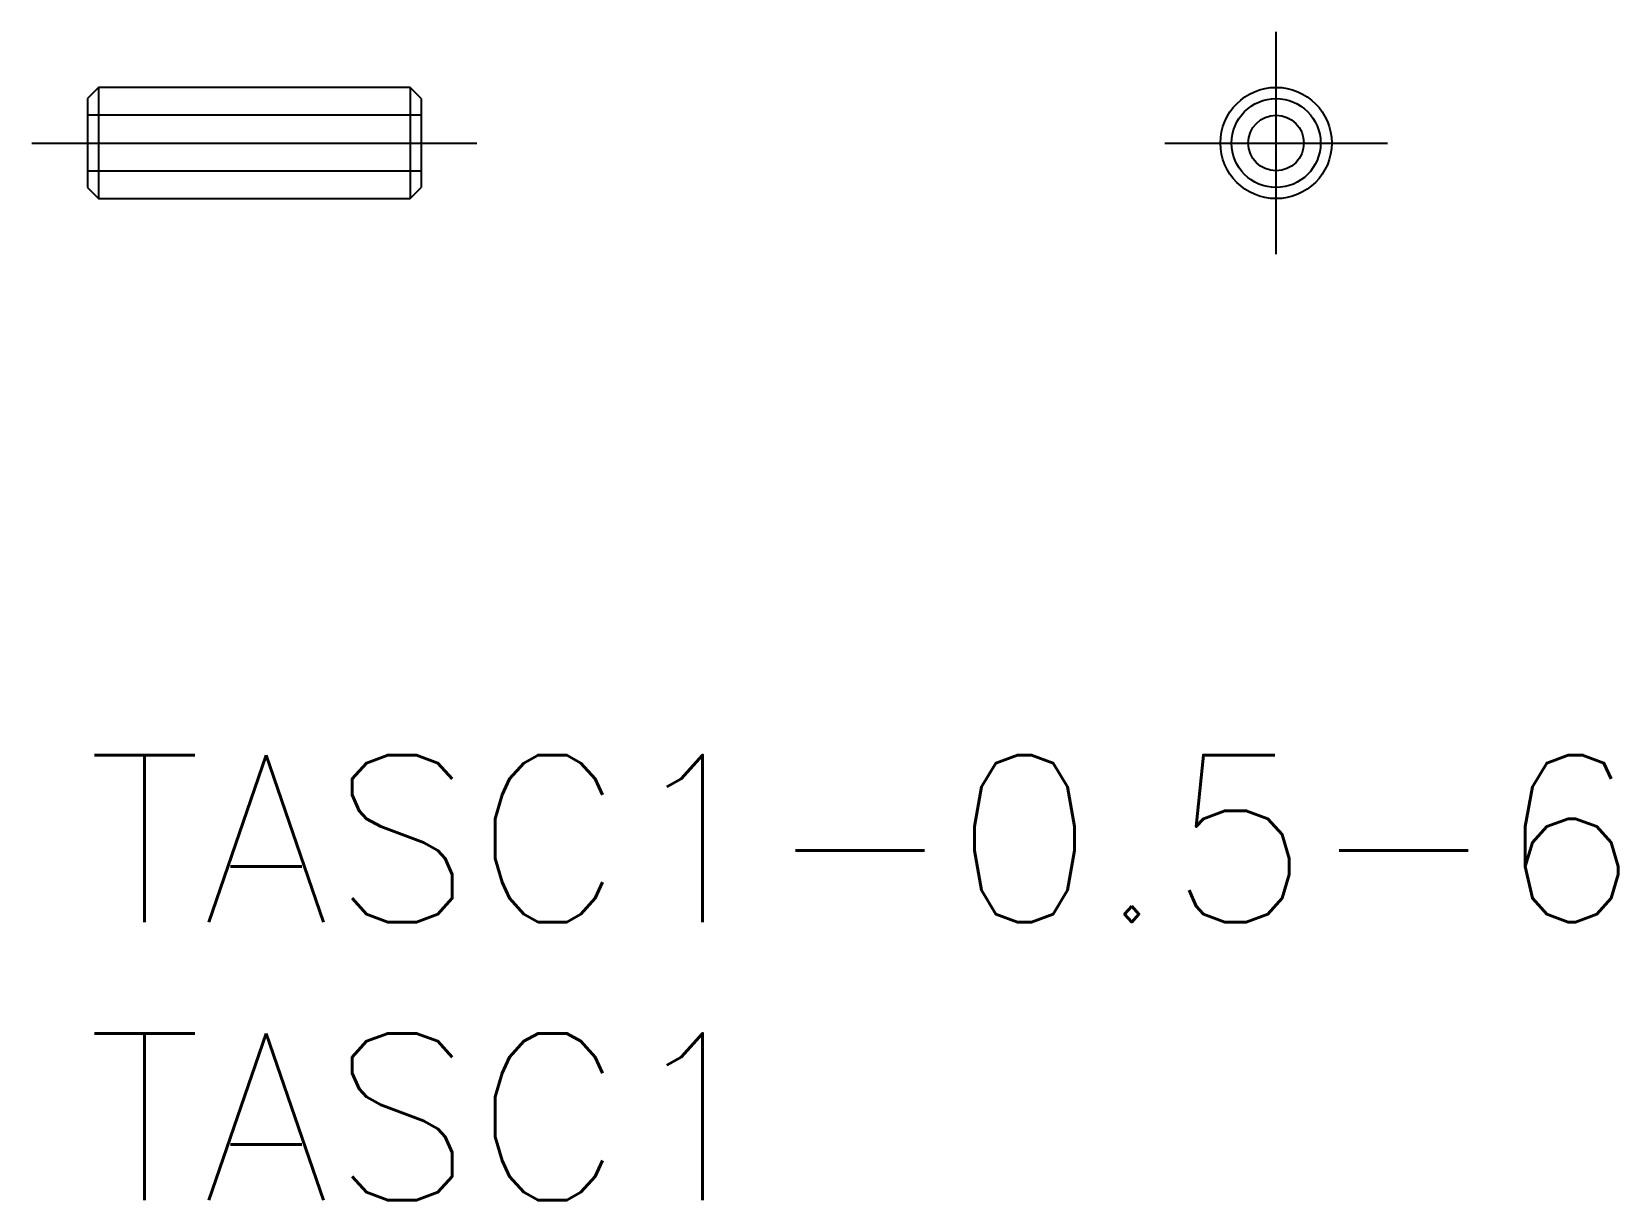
# Model space of a CAD drawing. Extents: x -1 to 27.5, y -8 to 13.
import ezdxf

# ---------------------------------------------------------------- set-up
doc = ezdxf.new("R2010")
doc.units = 0
doc.header["$LTSCALE"] = 0.5
doc.linetypes.add('CENTER', pattern=[50.8, 31.75, -6.35, 6.35, -6.35])
doc.linetypes.add('DASHED', pattern=[19.05, 12.7, -6.35])
for name, color, linetype in [('MSM_CENTER', 1, 'CENTER'), ('MSM_CONTINUOUS', 7, 'CONTINUOUS'), ('MSM_DASHED', 4, 'DASHED'), ('MSM_PART_NUMBER', 7, 'CONTINUOUS')]:
    doc.layers.add(name, color=color, linetype=linetype)
doc.styles.get("Standard").update_dxf_attribs({"font": 'txt.shx', "height": 1, "bigfont": 'bigfont.shx'})

# ---------------------------------------------------------------- blocks, each defined once
blk = doc.blocks.new('*U12')
at = {"layer": 'MSM_PART_NUMBER'}
blk.add_text('TASC1-0.5-6', height=3, dxfattribs=at).set_placement((0, -3))
blk = doc.blocks.new('*U13')
at = {"layer": 'MSM_PART_NUMBER'}
blk.add_text('TASC1', height=3, dxfattribs=at).set_placement((0, -8))

msp = doc.modelspace()

# ---------------------------------------------------------------- linework, layer by layer
at = {"layer": 'MSM_CENTER'}
for p, q in [((21.364, 9), (21.364, 13)), ((-1, 11), (7, 11)), ((19.364, 11), (23.364, 11))]:
    msp.add_line(p, q, dxfattribs=at)
at = {"layer": 'MSM_CONTINUOUS'}
for p, q in [((0.2, 12), (0, 11.8)), ((5.8, 12), (0.2, 12)), ((0.2, 12), (0.2, 10)), ((6, 11.8), (5.8, 12)), ((5.8, 12), (5.8, 10)), ((0, 11.8), (0, 10.2)), ((6, 11.8), (6, 10.2)), ((0, 10.2), (0.2, 10)), ((0.2, 10), (5.8, 10)), ((5.8, 10), (6, 10.2))]:
    msp.add_line(p, q, dxfattribs=at)
for radius in [1, 0.8, 0.5]:
    msp.add_circle((21.364, 11), radius, dxfattribs=at)
at = {"layer": 'MSM_DASHED'}
for p, q in [((6, 11.5), (0, 11.5)), ((0, 10.5), (6, 10.5))]:
    msp.add_line(p, q, dxfattribs=at)

# ---------------------------------------------------------------- block references
at = {"layer": 'MSM_CONTINUOUS'}
for name in ['*U12', '*U13']:
    msp.add_blockref(name, (0, 0), dxfattribs=at)

doc.saveas('drawing.dxf')
